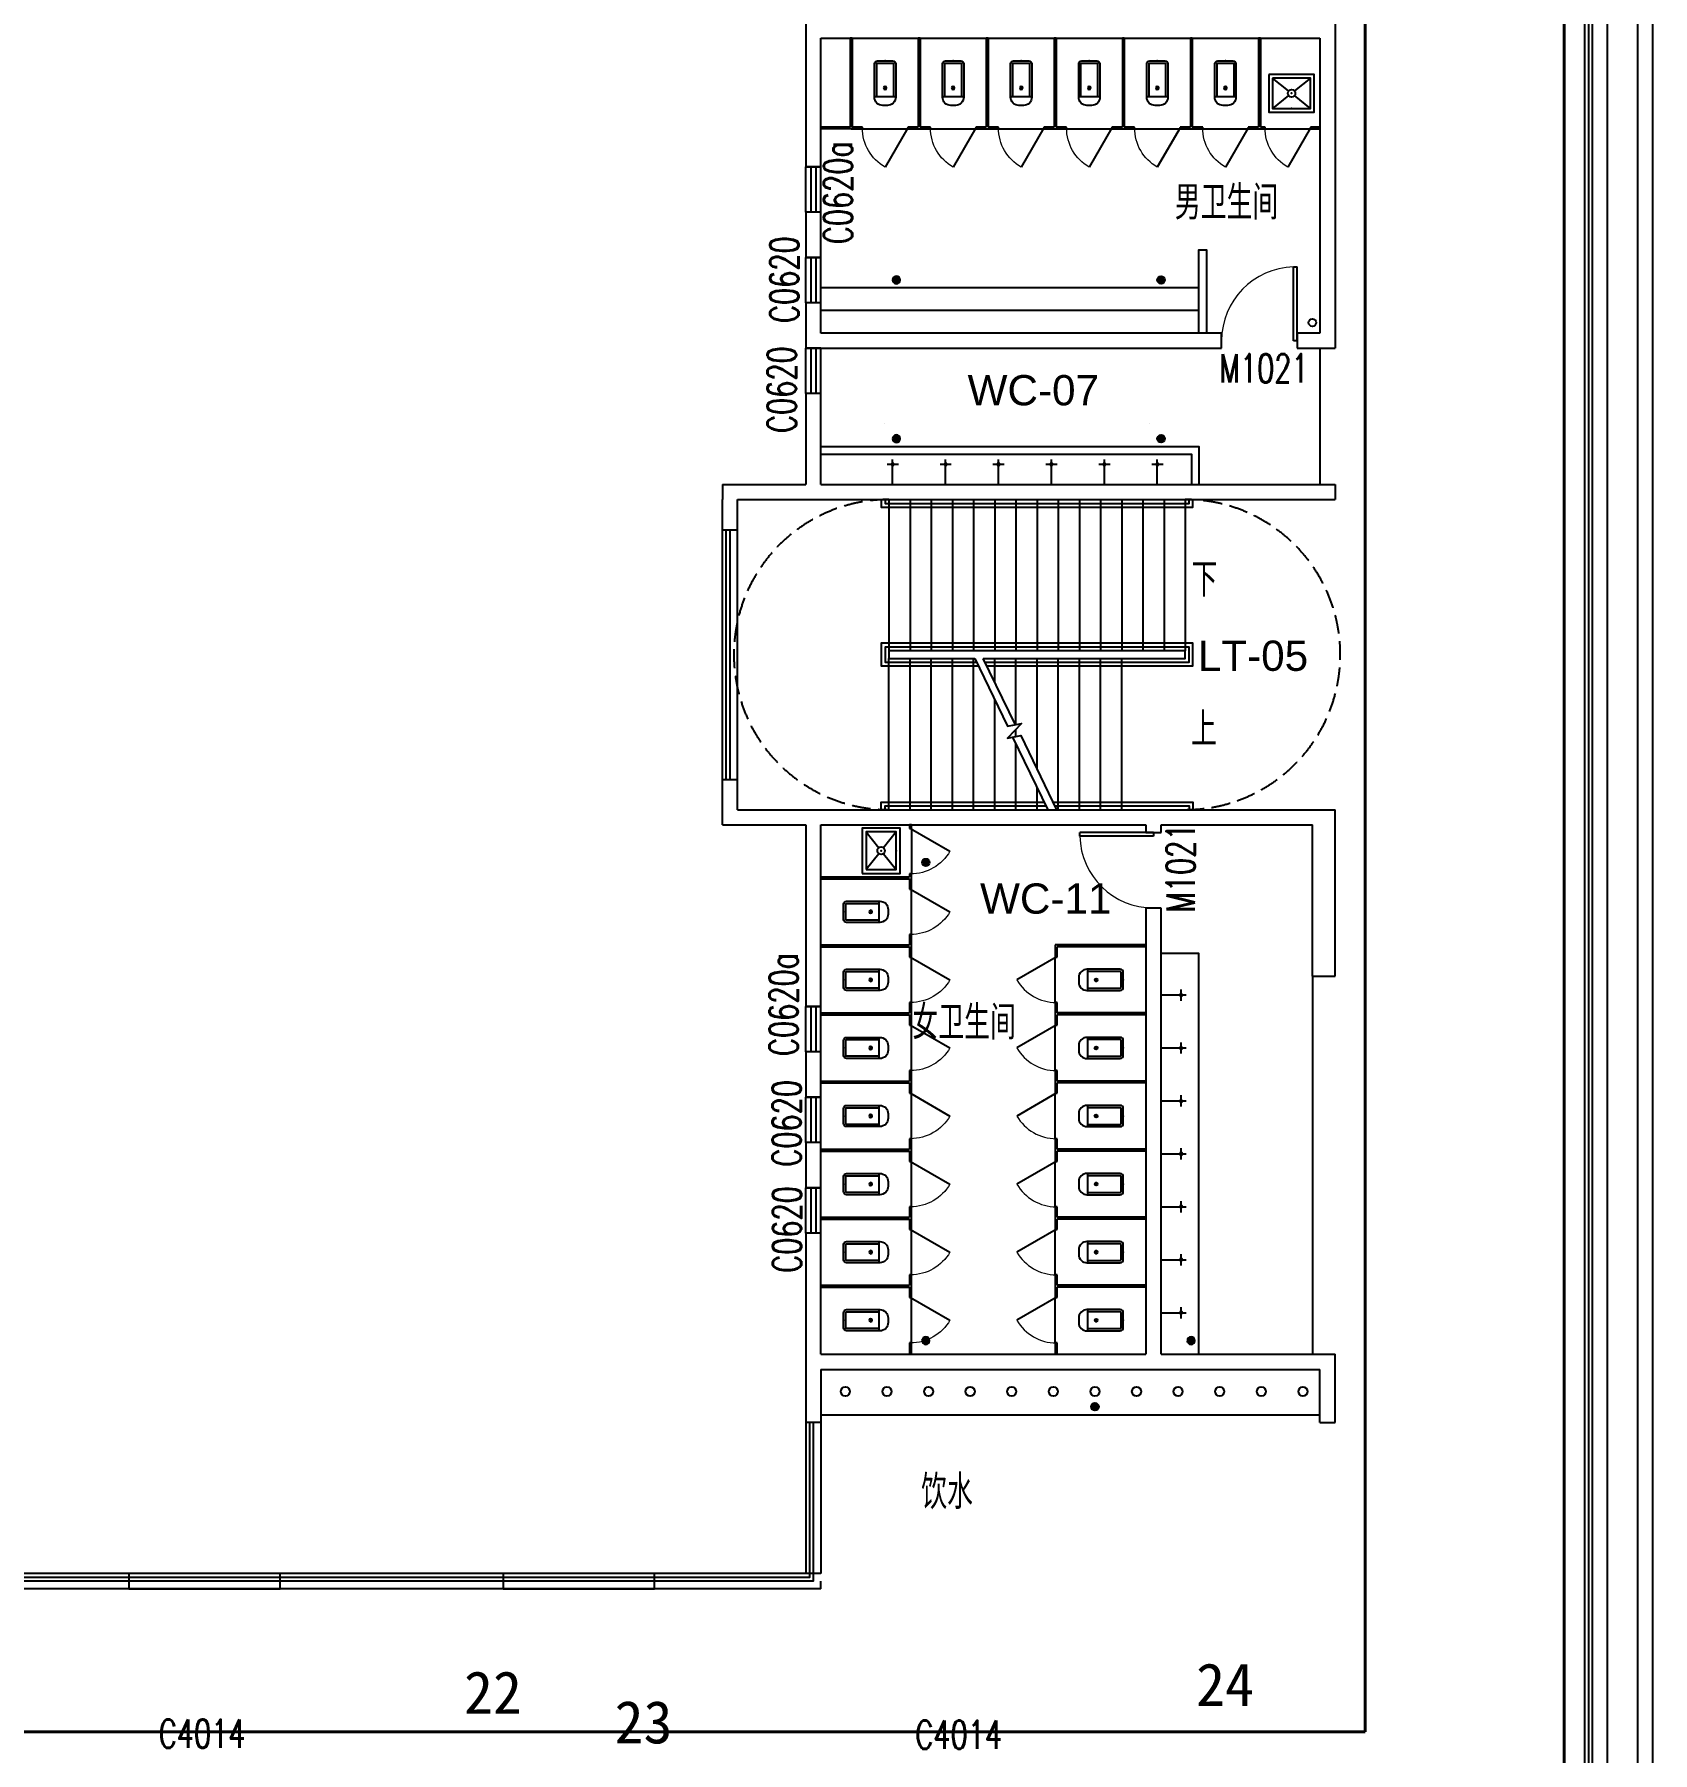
# Model space of a CAD drawing. Extents: x 447078 to 1776277, y 243534 to 519428.
# Drawn here: x 974596 to 995996, y 458775 to 481491 of the extents above; entities that cross this region are included whole.
import ezdxf

# ---------------------------------------------------------------- set-up
doc = ezdxf.new("R2010")
doc.units = 0
doc.header["$LTSCALE"] = 1000
doc.header["$MEASUREMENT"] = 0
doc.linetypes.add('DASH', pattern=[0.35, 0.25, -0.1])
for name, color, linetype in [('A-DOOR', 2, 'Continuous'), ('A-DRAI', 61, 'Continuous'), ('A-FIXT', 211, 'Continuous'), ('A-GLAZ-BLIN', 9, 'Continuous'), ('A-HRAL', 104, 'Continuous'), ('A-OVER', 23, 'Continuous'), ('A-STRS', 2, 'Continuous'), ('A-WALL', 140, 'Continuous'), ('A-WIND', 2, 'Continuous'), ('A-WIND-IDEN', 4, 'Continuous'), ('G-0-XREF', 2, 'Continuous'), ('G-ANNO-NOTE', 80, 'Continuous'), ('X-连廊栏杆修改', 43, 'Continuous')]:
    doc.layers.add(name, color=color, linetype=linetype)
doc.layers.add('A桥架图层', color=2, linetype='Continuous', lineweight=40)
doc.styles.add('_TCH_WINDOW', font='SIMPLEX', dxfattribs={"height": 3.5, "bigfont": 'GBCBIG'})
doc.styles.add('CCDI_T_G01', font='')
doc.styles.add('CCDI_T_G02', font='simplex.shx', dxfattribs={"width": 0.8, "bigfont": 'zjdz.shx'})
doc.styles.add('CCDI_T_G03', font='')
doc.styles.get('CCDI_T_G01').set_extended_font_data('Arial')
doc.styles.get('CCDI_T_G03').set_extended_font_data('SimHei')

# ---------------------------------------------------------------- blocks, each defined once
blk = doc.blocks.new('4500-2')
at = {"layer": 'A-STRS'}
for p, q in [((-2150, 100), (-150, 100)), ((-2150, -180), (-150, -180)), ((-2150, -460), (-150, -460)), ((-2150, -740), (-150, -740)), ((1950, -740), (-50, -740)), ((-2150, -1020), (-150, -1020)), ((1950, -1020), (-50, -1020)), ((-2150, -1300), (-150, -1300)), ((1950, -1300), (-50, -1300)), ((-2150, -1580), (-150, -1580)), ((1950, -1580), (-50, -1580)), ((-2150, -1860), (-150, -1860)), ((1419, -1860), (-50, -1860)), ((1950, -1860), (1648, -1860)), ((-2150, -2140), (-150, -2140)), ((826, -2140), (-50, -2140)), ((983, -2140), (889, -2140)), ((1950, -2140), (1071, -2140)), ((-2150, -2420), (-150, -2420)), ((265, -2420), (-50, -2420)), ((1950, -2420), (494, -2420)), ((-2150, -2700), (-150, -2700)), ((1950, -2700), (-50, -2700)), ((-2150, -2980), (-150, -2980)), ((1950, -2980), (-50, -2980)), ((-2150, -3260), (-150, -3260)), ((1950, -3260), (-50, -3260)), ((-2150, -3540), (-150, -3540)), ((1950, -3540), (-50, -3540)), ((-2150, -3820), (-150, -3820)), ((1950, -3820), (-50, -3820))]:
    blk.add_line(p, q, dxfattribs=at)
for points in [[(-2150, -3920), (-2050, -3920), (-2050, 200), (-2150, 200)], [(-2150, -3870), (-2100, -3870), (-2100, 150), (-2150, 150)], [(50, -2524), (50, 200), (-250, 200), (-250, -3920), (50, -3920), (50, -2635)], [(0, -2548), (0, 150), (-200, 150), (-200, -3870), (0, -3870), (0, -2660)], [(-50, -2573), (-50, 100), (-150, 100), (-150, -3820), (-50, -3820), (-50, -2684)], [(1850, -1651), (1850, 200), (1950, 200)], [(1900, -1627), (1900, 150), (1950, 150)], [(-50, -2684), (847, -2249), (812, -2065), (1005, -2253), (971, -2077), (1950, -1602)], [(1950, -1714), (991, -2179)], [(1950, -3920), (1850, -3920), (1850, -1762)], [(1950, -3870), (1900, -3870), (1900, -1738)], [(827, -2147), (-50, -2573)]]:
    blk.add_lwpolyline(points, dxfattribs=at)
at = {"layer": 'A-STRS', "linetype": 'DASH'}
for centre, start, end in [((-100, 100), 0, 180), ((-100, -3820), 180, 0)]:
    blk.add_arc(centre, 2050, start, end, dxfattribs=at)
blk = doc.blocks.new('$lvtry$00000000')
for p, q in [((0, 0), (0, -329.6)), ((75.7, -264.7), (-73.5, -264.7))]:
    blk.add_line(p, q)
blk.add_circle((0, -264.7), 16.2)
blk = doc.blocks.new('DI LOU')
at = {"layer": 'A-FIXT'}
h = blk.add_hatch(dxfattribs=at)
h.set_pattern_fill('ANSI31', color=256, scale=10)
h.set_pattern_definition([(45, (-842091.153, -1894175.001), (-11.22532015, 11.22532015), [])])
h.paths.add_polyline_path([(-50, 0, 1), (50, 0, 1)])
blk.add_circle((0, 0), 50, dxfattribs=at)
blk = doc.blocks.new('$lvtry$00000200')
at = {"color": 0}
for p, q in [((-110, -40, 0), (-110, -470, 0)), ((100, -30, 0), (-100, -30, 0)), ((110, -470, 0), (110, -40, 0))]:
    blk.add_line(p, q, dxfattribs=at)
at = {"color": 0, "elevation": 0}
blk.add_lwpolyline([(100, 0), (-100, 0, 0.414214), (-140, -40), (-140, -480, 0.414214), (-30, -590), (30, -590, 0.414214), (140, -480), (140, -40, 0.414214)], format="xyb", close=True, dxfattribs=at)
blk.add_lwpolyline([(140, -470), (-140, -470)], dxfattribs=at)
at = {"color": 0}
blk.add_circle((0, -359, 0), 20, dxfattribs=at)
for centre, start, end in [((-100, -40, 0), 90, 180), ((100, -40, 0), 0, 90)]:
    blk.add_arc(centre, 10, start, end, dxfattribs=at)
for p in [(0, 0), (0, -359, 0)]:
    blk.add_point(p, dxfattribs=at)
blk = doc.blocks.new('$TCHSYS$APDOOR2D')
blk.add_line((0.5, 0), (0, 0.866))
at = {"lineweight": 13}
blk.add_arc((0.5, 0), 1, 120, 180, dxfattribs=at)
blk = doc.blocks.new('$lvtry$00000191')
at = {"color": 0}
for p, q in [((-250, -50, 0), (-39, -219, 0)), ((39, -219, 0), (250, -50, 0)), ((-250, -450, 0), (-39, -281, 0)), ((39, -281, 0), (250, -450, 0))]:
    blk.add_line(p, q, dxfattribs=at)
at = {"color": 0, "elevation": 0}
for points in [[(300, -500), (300, 0), (-300, 0), (-300, -500)], [(250, -450), (250, -50), (-250, -50), (-250, -450)]]:
    blk.add_lwpolyline(points, close=True, dxfattribs=at)
at = {"color": 0}
blk.add_circle((0, -250, 0), 50, dxfattribs=at)
for p in [(0, -50, 0), (0, -250, 0)]:
    blk.add_point(p, dxfattribs=at)
blk = doc.blocks.new('BZ-WSJ')
at = {"layer": 'A-DOOR'}
for points in [[(0, 900), (0, -900)], [(-100, -7400), (-100, -12400)]]:
    blk.add_lwpolyline(points, dxfattribs=at)
at = {"layer": 'A-FIXT'}
for p, q in [((-6212, 5000), (-6212, 3825)), ((-6187, 5000), (-6212, 5000)), ((-6187, 5000), (-6187, 3825)), ((-5312, 5000), (-5312, 3825)), ((-5287, 5000), (-5312, 5000)), ((-5287, 5000), (-5287, 3825)), ((-4412, 5000), (-4412, 3825)), ((-4387, 5000), (-4412, 5000)), ((-4387, 5000), (-4387, 3825)), ((-3512, 5000), (-3512, 3825)), ((-3487, 5000), (-3512, 5000)), ((-3487, 5000), (-3487, 3825)), ((-2612, 5000), (-2612, 3825)), ((-2587, 5000), (-2612, 5000)), ((-2587, 5000), (-2587, 3825)), ((-1712, 5000), (-1712, 3825)), ((-1687, 5000), (-1712, 5000)), ((-1687, 5000), (-1687, 3825)), ((-812, 5000), (-812, 3825)), ((-787, 5000), (-812, 5000)), ((-787, 5000), (-787, 3825)), ((-6212, 3825), (-6600, 3825)), ((-6600, 3800), (-6600, 3825)), ((-6187, 3800), (-6600, 3800)), ((-6200, 3800), (-6050, 3800)), ((-6050, 3825), (-6187, 3825)), ((-6050, 3800), (-6050, 3825)), ((-5312, 3825), (-5450, 3825)), ((-5450, 3825), (-5450, 3800)), ((-5450, 3800), (-5300, 3800)), ((-5300, 3800), (-5150, 3800)), ((-5150, 3825), (-5287, 3825)), ((-5150, 3800), (-5150, 3825)), ((-4412, 3825), (-4550, 3825)), ((-4550, 3825), (-4550, 3800)), ((-4550, 3800), (-4400, 3800)), ((-4400, 3800), (-4250, 3800)), ((-4250, 3825), (-4387, 3825)), ((-4250, 3800), (-4250, 3825)), ((-3512, 3825), (-3650, 3825)), ((-3650, 3825), (-3650, 3800)), ((-3650, 3800), (-3500, 3800)), ((-3500, 3800), (-3350, 3800)), ((-3350, 3825), (-3487, 3825)), ((-3350, 3800), (-3350, 3825)), ((-2612, 3825), (-2750, 3825)), ((-2750, 3825), (-2750, 3800)), ((-2750, 3800), (-2600, 3800)), ((-2600, 3800), (-2450, 3800)), ((-2450, 3825), (-2587, 3825)), ((-2450, 3800), (-2450, 3825)), ((-1712, 3825), (-1850, 3825)), ((-1850, 3825), (-1850, 3800)), ((-1850, 3800), (-1700, 3800)), ((-1700, 3800), (-1550, 3800)), ((-1550, 3825), (-1687, 3825)), ((-1550, 3800), (-1550, 3825)), ((-812, 3825), (-950, 3825)), ((-950, 3825), (-950, 3800)), ((-950, 3800), (-800, 3800)), ((-800, 3800), (-725, 3800)), ((-725, 3825), (-787, 3825)), ((-725, 3800), (-725, 3825)), ((0, 3825), (-125, 3825)), ((-125, 3825), (-125, 3800)), ((-125, 3800), (0, 3800)), ((0, 3800), (0, 3825)), ((-5425, -5400), (-5425, -5450)), ((-5400, -5400), (-5425, -5400)), ((-5425, -5450), (-5400, -5450)), ((-5400, -5450), (-5400, -5400)), ((-6600, -6088), (-5425, -6088)), ((-6600, -6088), (-6600, -6113)), ((-6600, -6113), (-5425, -6113)), ((-5400, -6050), (-5425, -6050)), ((-5425, -6050), (-5425, -6088)), ((-5425, -6113), (-5425, -6250)), ((-5400, -6100), (-5400, -6050)), ((-5400, -6250), (-5400, -6100)), ((-5425, -6250), (-5400, -6250)), ((-6600, -6988), (-5425, -6988)), ((-6600, -6988), (-6600, -7013)), ((-6600, -7013), (-5425, -7013)), ((-5400, -6850), (-5425, -6850)), ((-5425, -6850), (-5425, -6988)), ((-5425, -7013), (-5425, -7150)), ((-5400, -7000), (-5400, -6850)), ((-5400, -7150), (-5400, -7000)), ((-2300, -6988), (-3500, -6988)), ((-3500, -6988), (-3500, -7150)), ((-2300, -7013), (-3475, -7013)), ((-3475, -7150), (-3475, -7013)), ((-2300, -7013), (-2300, -6988)), ((-5425, -7150), (-5400, -7150)), ((-3500, -7150), (-3475, -7150)), ((-6600, -7888), (-5425, -7888)), ((-6600, -7888), (-6600, -7913)), ((-6600, -7913), (-5425, -7913)), ((-5400, -7750), (-5425, -7750)), ((-5425, -7750), (-5425, -7888)), ((-5425, -7913), (-5425, -8050)), ((-5400, -7900), (-5400, -7750)), ((-5400, -8050), (-5400, -7900)), ((-3475, -7750), (-3500, -7750)), ((-3500, -7750), (-3500, -7900)), ((-3500, -7900), (-3500, -8050)), ((-3475, -7888), (-3475, -7750)), ((-2300, -7888), (-3475, -7888)), ((-2300, -7913), (-3475, -7913)), ((-3475, -8050), (-3475, -7913)), ((-2300, -7913), (-2300, -7888)), ((-5425, -8050), (-5400, -8050)), ((-3500, -8050), (-3475, -8050)), ((-6600, -8788), (-5425, -8788)), ((-6600, -8788), (-6600, -8813)), ((-6600, -8813), (-5425, -8813)), ((-5400, -8650), (-5425, -8650)), ((-5425, -8650), (-5425, -8788)), ((-5425, -8813), (-5425, -8950)), ((-5400, -8800), (-5400, -8650)), ((-5400, -8950), (-5400, -8800)), ((-3475, -8650), (-3500, -8650)), ((-3500, -8650), (-3500, -8800)), ((-3500, -8800), (-3500, -8950)), ((-3475, -8788), (-3475, -8650)), ((-2300, -8788), (-3475, -8788)), ((-2300, -8813), (-3475, -8813)), ((-3475, -8950), (-3475, -8813)), ((-2300, -8813), (-2300, -8788)), ((-5425, -8950), (-5400, -8950)), ((-3500, -8950), (-3475, -8950)), ((-6600, -9688), (-5425, -9688)), ((-6600, -9688), (-6600, -9713)), ((-6600, -9713), (-5425, -9713)), ((-5400, -9550), (-5425, -9550)), ((-5425, -9550), (-5425, -9688)), ((-5425, -9713), (-5425, -9850)), ((-5400, -9700), (-5400, -9550)), ((-5400, -9850), (-5400, -9700)), ((-3475, -9550), (-3500, -9550)), ((-3500, -9550), (-3500, -9700)), ((-3500, -9700), (-3500, -9850)), ((-3475, -9688), (-3475, -9550)), ((-2300, -9688), (-3475, -9688)), ((-2300, -9713), (-3475, -9713)), ((-3475, -9850), (-3475, -9713)), ((-2300, -9713), (-2300, -9688)), ((-5425, -9850), (-5400, -9850)), ((-3500, -9850), (-3475, -9850)), ((-6600, -10588), (-5425, -10588)), ((-6600, -10588), (-6600, -10613)), ((-6600, -10613), (-5425, -10613)), ((-5400, -10450), (-5425, -10450)), ((-5425, -10450), (-5425, -10588)), ((-5425, -10613), (-5425, -10750)), ((-5400, -10600), (-5400, -10450)), ((-5400, -10750), (-5400, -10600)), ((-3475, -10450), (-3500, -10450)), ((-3500, -10450), (-3500, -10600)), ((-3500, -10600), (-3500, -10750)), ((-3475, -10588), (-3475, -10450)), ((-2300, -10588), (-3475, -10588)), ((-2300, -10613), (-3475, -10613)), ((-3475, -10750), (-3475, -10613)), ((-2300, -10613), (-2300, -10588)), ((-5425, -10750), (-5400, -10750)), ((-3500, -10750), (-3475, -10750)), ((-5400, -11350), (-5425, -11350)), ((-5425, -11350), (-5425, -11488)), ((-5400, -11500), (-5400, -11350)), ((-3475, -11350), (-3500, -11350)), ((-3500, -11350), (-3500, -11500)), ((-3475, -11488), (-3475, -11350)), ((-6600, -11488), (-5425, -11488)), ((-6600, -11488), (-6600, -11513)), ((-6600, -11513), (-5425, -11513)), ((-5425, -11513), (-5425, -11650)), ((-5400, -11650), (-5400, -11500)), ((-3500, -11500), (-3500, -11650)), ((-2300, -11488), (-3475, -11488)), ((-2300, -11513), (-3475, -11513)), ((-3475, -11650), (-3475, -11513)), ((-2300, -11513), (-2300, -11488)), ((-5425, -11650), (-5400, -11650)), ((-3500, -11650), (-3475, -11650)), ((-5400, -12250), (-5425, -12250)), ((-5425, -12250), (-5425, -12400)), ((-5400, -12400), (-5400, -12250)), ((-3475, -12250), (-3500, -12250)), ((-3500, -12250), (-3500, -12400)), ((-3475, -12400), (-3475, -12250)), ((-5425, -12400), (-5400, -12400)), ((-3500, -12400), (-3475, -12400))]:
    blk.add_line(p, q, dxfattribs=at)
for points in [[(-6050, 3800), (-5450, 3800)], [(-5150, 3800), (-4550, 3800)], [(-4250, 3800), (-3650, 3800)], [(-3350, 3800), (-2750, 3800)], [(-2450, 3800), (-1850, 3800)], [(-1550, 3800), (-950, 3800)], [(-725, 3800), (-125, 3800)], [(-1600, 1100), (-1600, 2200), (-1500, 2200), (-1500, 1100)], [(-1600, 1700), (-6600, 1700)], [(-1600, 1400), (-6600, 1400)], [(-6600, -400), (-1600, -400), (-1600, -900)], [(-6600, -500), (-1700, -500), (-1700, -900)], [(-5400, -5450), (-5400, -6050)], [(-5400, -6850), (-5400, -6250)], [(-5400, -7750), (-5400, -7150)], [(-3500, -7750), (-3500, -7150)], [(-1600, -12400), (-1600, -7100), (-2100, -7100)], [(-5400, -8650), (-5400, -8050)], [(-3500, -8650), (-3500, -8050)], [(-5400, -9550), (-5400, -8950)], [(-3500, -9550), (-3500, -8950)], [(-5400, -10450), (-5400, -9850)], [(-3500, -10450), (-3500, -9850)], [(-5400, -11350), (-5400, -10750)], [(-3500, -11350), (-3500, -10750)], [(-5400, -12250), (-5400, -11650)], [(-3500, -12250), (-3500, -11650)], [(-6600, -13200), (0, -13200)]]:
    blk.add_lwpolyline(points, dxfattribs=at)
for points in [[(-6152, 2500, 0, 0, 0), (-5867, 2150, 60, 0, 0), (-5754, 2010, 0, 0, 0)], [(-5048, 2500, 0, 0, 0), (-5333, 2150, 60, 0, 0), (-5446, 2010, 0, 0, 0)], [(-2652, 2500, 0, 0, 0), (-2367, 2150, 60, 0, 0), (-2254, 2010, 0, 0, 0)], [(-1548, 2500, 0, 0, 0), (-1833, 2150, 60, 0, 0), (-1946, 2010, 0, 0, 0)], [(-6152, 400, 0, 0, 0), (-5867, 50, 60, 0, 0), (-5754, -90, 0, 0, 0)], [(-5048, 400, 0, 0, 0), (-5333, 50, 60, 0, 0), (-5446, -90, 0, 0, 0)], [(-2652, 400, 0, 0, 0), (-2367, 50, 60, 0, 0), (-2254, -90, 0, 0, 0)], [(-1548, 400, 0, 0, 0), (-1833, 50, 60, 0, 0), (-1946, -90, 0, 0, 0)], [(-4660, -6594, 0, 0, 0), (-4944, -6243, 60, 0, 0), (-5057, -6104, 0, 0, 0)], [(-4660, -11523, 0, 0, 0), (-4944, -11874, 60, 0, 0), (-5057, -12013, 0, 0, 0)], [(-1152, -11523, 0, 0, 0), (-1436, -11874, 60, 0, 0), (-1549, -12013, 0, 0, 0)], [(-4125, -14406, 0, 0, 0), (-3841, -14056, 60, 0, 0), (-3728, -13916, 0, 0, 0)], [(-2037, -14531, 0, 0, 0), (-2321, -14181, 60, 0, 0), (-2435, -14041, 0, 0, 0)]]:
    blk.add_lwpolyline(points, format="xyseb", dxfattribs=at)
for centre in [(-6275, -12892), (-5725, -12892), (-5175, -12892), (-4625, -12892), (-4075, -12892), (-3525, -12892), (-2975, -12892), (-2425, -12892), (-1875, -12892), (-1325, -12892), (-775, -12892), (-225, -12892)]:
    blk.add_circle(centre, 60, dxfattribs=at)
at = {"layer": 'A-FIXT', "xscale": -1}
for name, p, rotation in [('$lvtry$00000200', (-5750, 4700, 0), 359.9999999915634), ('$lvtry$00000200', (-4850, 4700, 0), 359.9999999915634), ('$lvtry$00000200', (-3950, 4700, 0), 359.9999999915634), ('$lvtry$00000200', (-3050, 4700, 0), 359.9999999915634), ('$lvtry$00000200', (-2150, 4700, 0), 359.9999999915634), ('$lvtry$00000200', (-1250, 4700, 0), 359.9999999915634), ('$lvtry$00000000', (-5650, -900), 180), ('$lvtry$00000000', (-4950, -900), 180), ('$lvtry$00000000', (-4250, -900), 180), ('$lvtry$00000000', (-3550, -900), 180), ('$lvtry$00000000', (-2850, -900), 180), ('$lvtry$00000000', (-2150, -900), 180), ('$lvtry$00000200', (-6300, -6550, 0), 89.99999999156333), ('$lvtry$00000200', (-6300, -7450, 0), 89.99999999156333), ('$lvtry$00000000', (-2100, -7650), 90), ('$lvtry$00000200', (-6300, -8350, 0), 89.99999999156333), ('$lvtry$00000000', (-2100, -8350), 90), ('$lvtry$00000000', (-2100, -9050), 90), ('$lvtry$00000200', (-6300, -9250, 0), 89.99999999156333), ('$lvtry$00000000', (-2100, -9750), 90), ('$lvtry$00000200', (-6300, -10150, 0), 89.99999999156333), ('$lvtry$00000000', (-2100, -10450), 90), ('$lvtry$00000200', (-6300, -11050, 0), 89.99999999156333), ('$lvtry$00000000', (-2100, -11150), 90), ('$lvtry$00000200', (-6300, -11950, 0), 89.99999999156333), ('$lvtry$00000000', (-2100, -11850), 90)]:
    blk.add_blockref(name, p, dxfattribs=dict(at, rotation=rotation))
at = {"layer": 'A-FIXT'}
for name, p, rotation in [('$lvtry$00000191', (-375, 4021), 180.0000000162568), ('$lvtry$00000191', (-5552, -5743), 270.0000000162568), ('$lvtry$00000200', (-2600, -7450, 0), 270.0000000084366), ('$lvtry$00000200', (-2600, -8350, 0), 270.0000000084366), ('$lvtry$00000200', (-2600, -9250, 0), 270.0000000084366), ('$lvtry$00000200', (-2600, -10150, 0), 270.0000000084366), ('$lvtry$00000200', (-2600, -11050, 0), 270.0000000084366), ('$lvtry$00000200', (-2600, -11950, 0), 270.0000000084366)]:
    blk.add_blockref(name, p, dxfattribs=dict(at, rotation=rotation))
at = {"layer": 'A-FIXT', "zscale": 25}
for p, xscale, yscale, rotation in [((-5750, 3813), -600, 600, 179.9999999915623), ((-4850, 3813), -600, 600, 179.9999999915623), ((-3950, 3813), -600, 600, 179.9999999915623), ((-3050, 3813), -600, 600, 179.9999999915623), ((-2150, 3813), -600, 600, 179.9999999915623), ((-1250, 3813), -600, 600, 179.9999999915623), ((-425, 3813), -600, 600, 179.9999999915623), ((-5412, -5750), -600.0000000000009, 600.0000000000009, 269.9999999915766), ((-5412, -6550), -600, 600, 269.999999991566), ((-5412, -7450), -600, 600, 269.999999991566), ((-3487, -7450), 600.0000000000001, 600.0000000000001, 90.00000000843393), ((-5412, -8350), -600, 600, 269.999999991566), ((-3487, -8350), 600.0000000000001, 600.0000000000001, 90.00000000843393), ((-5412, -9250), -600, 600, 269.999999991566), ((-3487, -9250), 600.0000000000001, 600.0000000000001, 90.00000000843393), ((-5412, -10150), -600, 600, 269.999999991566), ((-3487, -10150), 600.0000000000001, 600.0000000000001, 90.00000000843393), ((-5412, -11050), -600, 600, 269.999999991566), ((-3487, -11050), 600.0000000000001, 600.0000000000001, 90.00000000843393), ((-5412, -11950), -600, 600, 269.999999991566), ((-3487, -11950), 600.0000000000001, 600.0000000000001, 90.00000000843393)]:
    blk.add_blockref('$TCHSYS$APDOOR2D', p, dxfattribs=dict(at, xscale=xscale, yscale=yscale, rotation=rotation))
at = {"layer": 'A-FIXT', "extrusion": (0, 0, -1), "zscale": -1, "rotation": 209.9999968260898}
for p in [(5600, 1804), (5600, -296), (5211, -12219), (1703, -12219)]:
    blk.add_blockref('DI LOU', p, dxfattribs=at)
at = {"layer": 'A-FIXT', "extrusion": (0, 0, -1)}
for p, xscale, zscale, rotation in [((2100, 1804), -1, -1, 150.0000031739103), ((2100, -296), -1, -1, 150.0000031739103), ((5211, -5898), -0.9999999999999996, -0.9999999999999996, 330.0000031739103), ((2975, -13093), -0.9999999999999996, -0.9999999999999996, 330.0000031739103)]:
    blk.add_blockref('DI LOU', p, dxfattribs=dict(at, xscale=xscale, zscale=zscale, rotation=rotation))
at = {"layer": 'G-ANNO-NOTE', "style": 'CCDI_T_G02', "width": 0.8}
for s, p in [('男卫生间', (-1918, 2601)), ('女卫生间', (-5389, -8239))]:
    blk.add_text(s, height=450, dxfattribs=at).set_placement(p)
blk = doc.blocks.new('连廊2F2')
at = {"layer": 'A-GLAZ-BLIN'}
for p, q in [((-253130, 156473), (-253130, 124573)), ((-252930, 156473), (-252930, 124573))]:
    blk.add_line(p, q, dxfattribs=at)
at = {"layer": 'A-HRAL'}
for p, q in [((-253780, 156473), (-253780, 124573)), ((-253730, 156473), (-253730, 124573))]:
    blk.add_line(p, q, dxfattribs=at)
at = {"layer": 'X-连廊栏杆修改'}
for p, q in [((-253830, 156473), (-253830, 124573)), ((-253530, 156473), (-253530, 124573))]:
    blk.add_line(p, q, dxfattribs=at)
blk = doc.blocks.new('PSG-LG')
at = {"layer": 'A-DRAI'}
blk.add_circle((63601, 6539), 50, dxfattribs=at)
blk = doc.blocks.new('LGEET2423')
at = {"layer": 'X-连廊栏杆修改'}
for points in [[(48050, 200), (50050, 200), (50050, 0), (48050, 0)], [(53000, 200), (55000, 200), (55000, 0), (53000, 0)]]:
    blk.add_lwpolyline(points, close=True, dxfattribs=at)
blk = doc.blocks.new('$DorLib2D$00000001')
for p, q in [((0.45, 0.975), (0.5, 0.975)), ((0.45, 0), (0.45, 0.975)), ((0.5, 0), (0.5, 0.975)), ((0.5, 0), (0.45, 0))]:
    blk.add_line(p, q)
at = {"lineweight": 13}
blk.add_arc((0.475, 0), 0.975, 91.4693, 180, dxfattribs=at)
blk = doc.blocks.new('$TCHSYS$WIN2D')
for p, q in [((-0.5, 0.5), (0.5, 0.5)), ((-0.5, 0.5), (-0.5, -0.5)), ((0.5, 0.5), (0.5, -0.5)), ((0.5, 0.167), (-0.5, 0.167)), ((0.5, -0.167), (-0.5, -0.167)), ((-0.5, -0.5), (0.5, -0.5))]:
    blk.add_line(p, q)

msp = doc.modelspace()

# ---------------------------------------------------------------- linework, layer by layer
at = {"layer": 'A-DOOR'}
msp.add_lwpolyline([(991595.6, 477341.4), (991595.6, 475541.4)], dxfattribs=at)
at = {"layer": 'A-FIXT'}
for points in [[(987470.1, 462035.2, 0, 0, 0), (987754.4, 462385.6, 60, 0, 0), (987867.7, 462525.4, 0, 0, 0)], [(989558.7, 461910.4, 0, 0, 0), (989274.4, 462260.8, 60, 0, 0), (989161.1, 462400.6, 0, 0, 0)]]:
    msp.add_lwpolyline(points, format="xyseb", dxfattribs=at)
at = {"layer": 'A-HRAL'}
for points in [[(983745.6, 471641.4), (983745.6, 474941.4)], [(983795.6, 471641.4), (983795.6, 474941.4)], [(984845.6, 463141.4), (984845.6, 461091.4), (927845.6, 461091.4), (927845.6, 458741.4)], [(984895.6, 463141.4), (984895.6, 461041.4), (927895.6, 461041.4), (927895.6, 458741.4)]]:
    msp.add_lwpolyline(points, dxfattribs=at)
at = {"layer": 'A-OVER'}
for points in [[(983695.6, 471641.4), (983695.6, 474941.4)], [(983895.6, 471641.4), (983895.6, 474941.4)]]:
    msp.add_lwpolyline(points, dxfattribs=at)
at = {"layer": 'A-WALL'}
for p, q in [((984795.6, 481641.4), (984795.6, 479741.4)), ((991795.6, 481641.4), (991795.6, 477341.4)), ((984995.6, 481441.4), (991595.6, 481441.4)), ((984995.6, 479741.4), (984995.6, 481441.4)), ((991595.6, 481441.4), (991595.6, 477541.4)), ((984795.6, 479741.4), (984995.6, 479741.4)), ((984995.6, 479141.4), (984795.6, 479141.4)), ((984795.6, 479141.4), (984795.6, 478541.4)), ((984995.6, 478541.4), (984995.6, 479141.4)), ((984795.6, 478541.4), (984995.6, 478541.4)), ((984995.6, 477941.4), (984795.6, 477941.4)), ((984795.6, 477941.4), (984795.6, 477441.4)), ((984995.6, 477541.4), (984995.6, 477941.4)), ((990295.6, 477541.4), (984995.6, 477541.4)), ((990295.6, 477341.4), (990295.6, 477541.4)), ((991595.6, 477541.4), (991295.6, 477541.4)), ((991295.6, 477541.4), (991295.6, 477341.4)), ((984795.6, 477441.4), (984795.6, 477341.4)), ((984795.6, 477341.4), (984995.6, 477341.4)), ((984995.6, 477341.4), (990295.6, 477341.4)), ((991295.6, 477341.4), (991795.6, 477341.4)), ((984995.6, 476741.4), (984795.6, 476741.4)), ((984795.6, 476741.4), (984795.6, 475541.4)), ((984995.6, 475541.4), (984995.6, 476741.4)), ((983695.6, 475541.4), (983795.6, 475541.4)), ((983695.6, 475541.4), (983695.6, 475341.4)), ((983795.6, 475541.4), (984795.6, 475541.4)), ((984995.6, 475541.4), (991795.6, 475541.4)), ((991795.6, 475541.4), (991795.6, 475341.4)), ((983695.6, 475341.4), (983695.6, 475341.4)), ((983695.6, 474941.4), (983695.6, 475341.4)), ((983895.6, 474941.4), (983895.6, 475341.4)), ((983895.6, 475341.4), (984895.6, 475341.4)), ((984895.6, 475341.4), (991795.6, 475341.4)), ((983695.6, 474941.4), (983895.6, 474941.4)), ((983695.6, 471041.4), (983695.6, 471641.4)), ((983695.6, 471641.4), (983895.6, 471641.4)), ((983895.6, 471241.4), (983895.6, 471641.4)), ((983895.6, 471241.4), (984895.6, 471241.4)), ((984895.6, 471241.4), (989395.6, 471241.4)), ((989395.6, 471241.4), (991795.6, 471241.4)), ((991795.6, 469041.4), (991795.6, 471241.4)), ((983695.6, 471041.4), (984795.6, 471041.4)), ((984795.6, 471041.4), (984795.6, 468641.4)), ((984995.6, 471041.4), (989295.6, 471041.4)), ((984995.6, 468641.4), (984995.6, 471041.4)), ((989295.6, 471041.4), (989295.6, 470941.4)), ((989295.6, 470941.4), (989495.6, 470941.4)), ((989495.6, 470941.4), (989495.6, 471041.4)), ((989495.6, 471041.4), (991495.6, 471041.4)), ((991495.6, 469041.4), (991495.6, 471041.4)), ((989495.6, 469941.4), (989295.6, 469941.4)), ((989295.6, 469941.4), (989295.6, 464041.4)), ((989495.6, 464041.4), (989495.6, 469941.4)), ((991495.6, 469041.4), (991795.6, 469041.4)), ((984795.6, 468641.4), (984995.6, 468641.4)), ((984795.6, 468041.4), (984795.6, 467441.4)), ((984995.6, 468041.4), (984795.6, 468041.4)), ((984995.6, 467441.4), (984995.6, 468041.4)), ((984795.6, 467441.4), (984995.6, 467441.4)), ((984795.6, 466841.4), (984795.6, 466241.4)), ((984995.6, 466841.4), (984795.6, 466841.4)), ((984995.6, 466241.4), (984995.6, 466841.4)), ((984795.6, 466241.4), (984995.6, 466241.4)), ((984995.6, 465641.4), (984795.6, 465641.4)), ((984795.6, 465641.4), (984795.6, 463941.4)), ((984995.6, 464041.4), (984995.6, 465641.4)), ((984795.6, 463941.4), (984795.6, 463141.4)), ((984995.6, 464041.4), (989295.6, 464041.4)), ((989495.6, 464041.4), (991795.6, 464041.4)), ((991795.6, 463141.4), (991795.6, 464041.4)), ((984995.6, 463841.4), (989395.6, 463841.4)), ((984995.6, 463841.4), (984995.6, 463141.4)), ((989395.6, 463841.4), (991595.6, 463841.4)), ((991595.6, 463141.4), (991595.6, 463841.4)), ((984995.6, 463141.4), (984795.6, 463141.4)), ((991595.6, 463141.4), (991795.6, 463141.4))]:
    msp.add_line(p, q, dxfattribs=at)
at = {"layer": 'A桥架图层'}
for p, q in [((994827.5, 484239.8), (994827.5, 392421.4)), ((992195.7, 483250.5), (992195.7, 459048)), ((992195.7, 459048), (934391.2, 459048))]:
    msp.add_line(p, q, dxfattribs=at)
at = {"layer": 'X-连廊栏杆修改'}
for p, q in [((984995.6, 463141.4), (984995.6, 461141.4)), ((984995.6, 461141.4), (927995.6, 461141.4)), ((984995.6, 460941.4), (927995.6, 460941.4)), ((984995.6, 460941.4), (984995.6, 461041.4))]:
    msp.add_line(p, q, dxfattribs=at)
msp.add_lwpolyline([(984795.6, 463141.4), (984795.6, 461141.4), (927795.6, 461141.4), (927795.6, 458741.4)], dxfattribs=at)

# ---------------------------------------------------------------- block references
msp.add_blockref('连廊2F2', (1248925.4, 327468.2))
at = {"layer": 'A-DOOR'}
for p, xscale, yscale, zscale, rotation in [((990795.6, 477441.4), 1000, 1000, 1000, 359.9999993680457), ((989395.6, 470441.4), -1000, -1000, -1000, 270.0000006744812)]:
    msp.add_blockref('$DorLib2D$00000001', p, dxfattribs=dict(at, xscale=xscale, yscale=yscale, zscale=zscale, rotation=rotation))
at = {"layer": 'A-FIXT', "extrusion": (0, 0, -1), "xscale": -1, "zscale": -1, "rotation": 330.0000031739103}
msp.add_blockref('DI LOU', (-988621.1, 463348.5), dxfattribs=at)
at = {"layer": 'A-WALL'}
msp.add_blockref('BZ-WSJ', (991595.6, 476441.4), dxfattribs=at)
at = {"layer": 'A-WALL', "xscale": -1, "rotation": 180}
msp.add_blockref('LGEET2423', (927795.6, 461141.4), dxfattribs=at)
at = {"layer": 'A-WIND'}
for p, xscale, yscale, zscale, rotation in [((984895.6, 479441.4), 600, -200, 600, 89.99999937823544), ((984895.6, 478241.4), 600, -200, 600, 89.99999937823544), ((984895.6, 477041.4), 600, -200, 600, 89.99999943350116), ((984895.6, 468341.4), -600, 200, -600, 269.9999995818779), ((984895.6, 467141.4), -600, 200, -600, 269.9999995818779), ((984895.6, 465941.4), -600, 200, -600, 269.9999995818779)]:
    msp.add_blockref('$TCHSYS$WIN2D', p, dxfattribs=dict(at, xscale=xscale, yscale=yscale, zscale=zscale, rotation=rotation))
at = {"layer": 'G-0-XREF'}
msp.add_blockref('PSG-LG', (927895.6, 471141.4), dxfattribs=at)
at = {"layer": 'G-0-XREF', "rotation": 270}
msp.add_blockref('4500-2', (989715.6, 473191.4), dxfattribs=at)

# ---------------------------------------------------------------- texts
at = {"layer": 'A-WIND-IDEN', "style": '_TCH_WINDOW', "width": 0.705882}
for s, rotation, p in [('C0620a', 90, (985412.4, 478716.8)), ('C0620', 90, (984702.4, 477675.6)), ('C0620', 90, (984667.7, 476221.9)), ('M1021', 90, (989941.5, 469878.5)), ('C0620a', 90, (984691.5, 467984.1)), ('C0620', 90, (984731.5, 466521.3)), ('C0620', 90, (984737.1, 465118.1)), ('C4014', 360, (976242.1, 458836.8)), ('C4014', 360, (986246.6, 458824.3))]:
    msp.add_text(s, height=375, rotation=rotation, dxfattribs=at).set_placement(p)
msp.add_text('M1021', height=375, dxfattribs=at).set_placement((990266.6, 476888.8))
at = {"layer": 'G-ANNO-NOTE'}
for s, height, style, p in [('WC-07', 400, 'CCDI_T_G01', (986936.6, 476587.1)), ('LT-05', 400, 'CCDI_T_G01', (989980.5, 473076.7)), ('WC-11', 400, 'CCDI_T_G01', (987101.2, 469866.4)), ('     22', 563.29, 'CCDI_T_G03', (978361.3, 459288.1, 0)), ('      24', 563.29, 'CCDI_T_G03', (987659.2, 459393.1, 0)), ('     23', 563.29, 'CCDI_T_G03', (980352.3, 458897, 0))]:
    msp.add_text(s, height=height, dxfattribs=dict(at, style=style)).set_placement(p)
at = {"layer": 'G-ANNO-NOTE', "style": 'CCDI_T_G02', "width": 0.8}
for s, p in [('下', (989898.2, 474055.9)), ('上', (989891.6, 472080.3)), ('饮水', (986323, 461996.1))]:
    msp.add_text(s, height=450, dxfattribs=at).set_placement(p)

doc.saveas('drawing.dxf')
